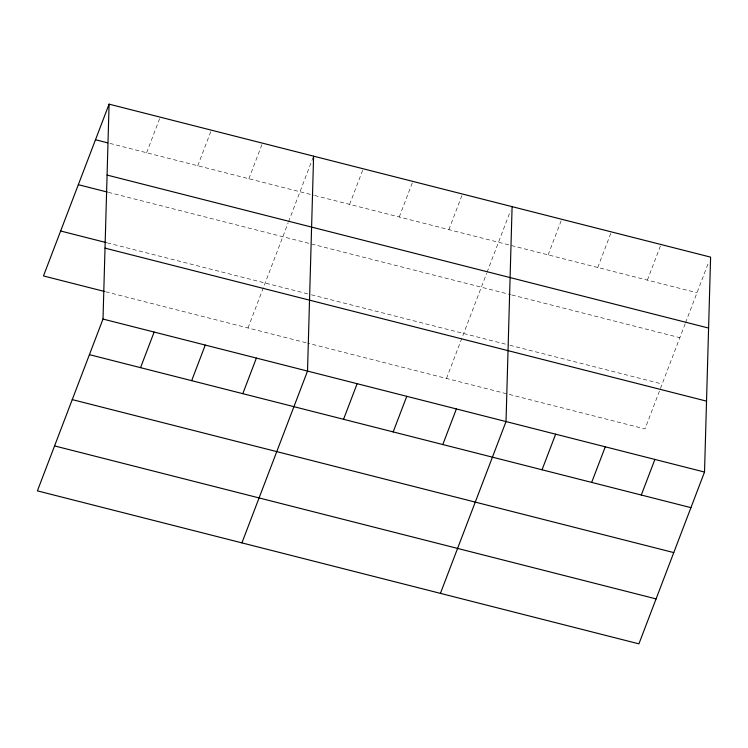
<?xml version="1.0" encoding="UTF-8"?>
<svg xmlns="http://www.w3.org/2000/svg" width="748" height="748" viewBox="0 0 748 748"><rect width="100%" height="100%" fill="white"/><g stroke="black" fill="none" stroke-linecap="round" stroke-linejoin="round"><path stroke-width="0.56" stroke-dasharray="3.74 2.81" d="M146.617 152.751L160.212 117.146M197.752 165.757L211.338 130.152M248.878 178.753L262.473 143.158M247.99 327.97L288.158 222.801M288.56 221.726L313.188 157.239M349.634 204.382L363.229 168.786M399.254 217.004L412.849 181.409M448.884 229.627L462.479 194.031M446.491 378.451L486.658 273.282M487.06 272.216L510.454 210.964M548.134 254.872L561.729 219.276M597.755 267.494L611.35 231.899M647.385 280.117L660.98 244.521M685.159 323.772L644.991 428.941L307.774 343.173M685.561 322.706L708.543 262.529M109.937 143.42L313.543 195.2M314.665 195.49L697.005 292.739M108.338 192.329L510.669 294.656M511.791 294.946L679.839 337.685M107.329 242.876L310.27 294.497M311.402 294.777L508.771 344.978M509.902 345.267L662.158 383.995M105.72 291.776L306.643 342.883"/><path stroke-width="1.12" d="M103.009 319.059L109.086 104.15L710.6 257.134L704.523 472.053L638.914 643.85L37.4 490.866L103.009 319.059L704.523 472.053M313.599 156.164L307.522 371.073L241.913 542.88M512.1 206.654L506.022 421.563L440.413 593.37M109.086 104.15L43.477 275.947L104.608 291.496M140.54 367.661L154.135 332.065M191.666 380.667L205.261 345.071M242.801 393.672L256.396 358.068M343.556 419.301L357.142 383.696M393.177 431.923L406.772 396.318M442.797 444.536L456.392 408.941M542.048 469.781L555.642 434.186M591.677 482.404L605.272 446.808M641.298 495.026L654.893 459.431M95.492 139.745L107.721 142.859M107.076 175.069L708.59 328.063M78.325 184.691L107.226 192.04M60.644 231.001L106.216 242.595M105.01 248.14L706.523 401.134M89.414 354.655L690.928 507.649M72.247 399.6L673.761 552.594M54.567 445.911L656.08 598.905"/></g></svg>
